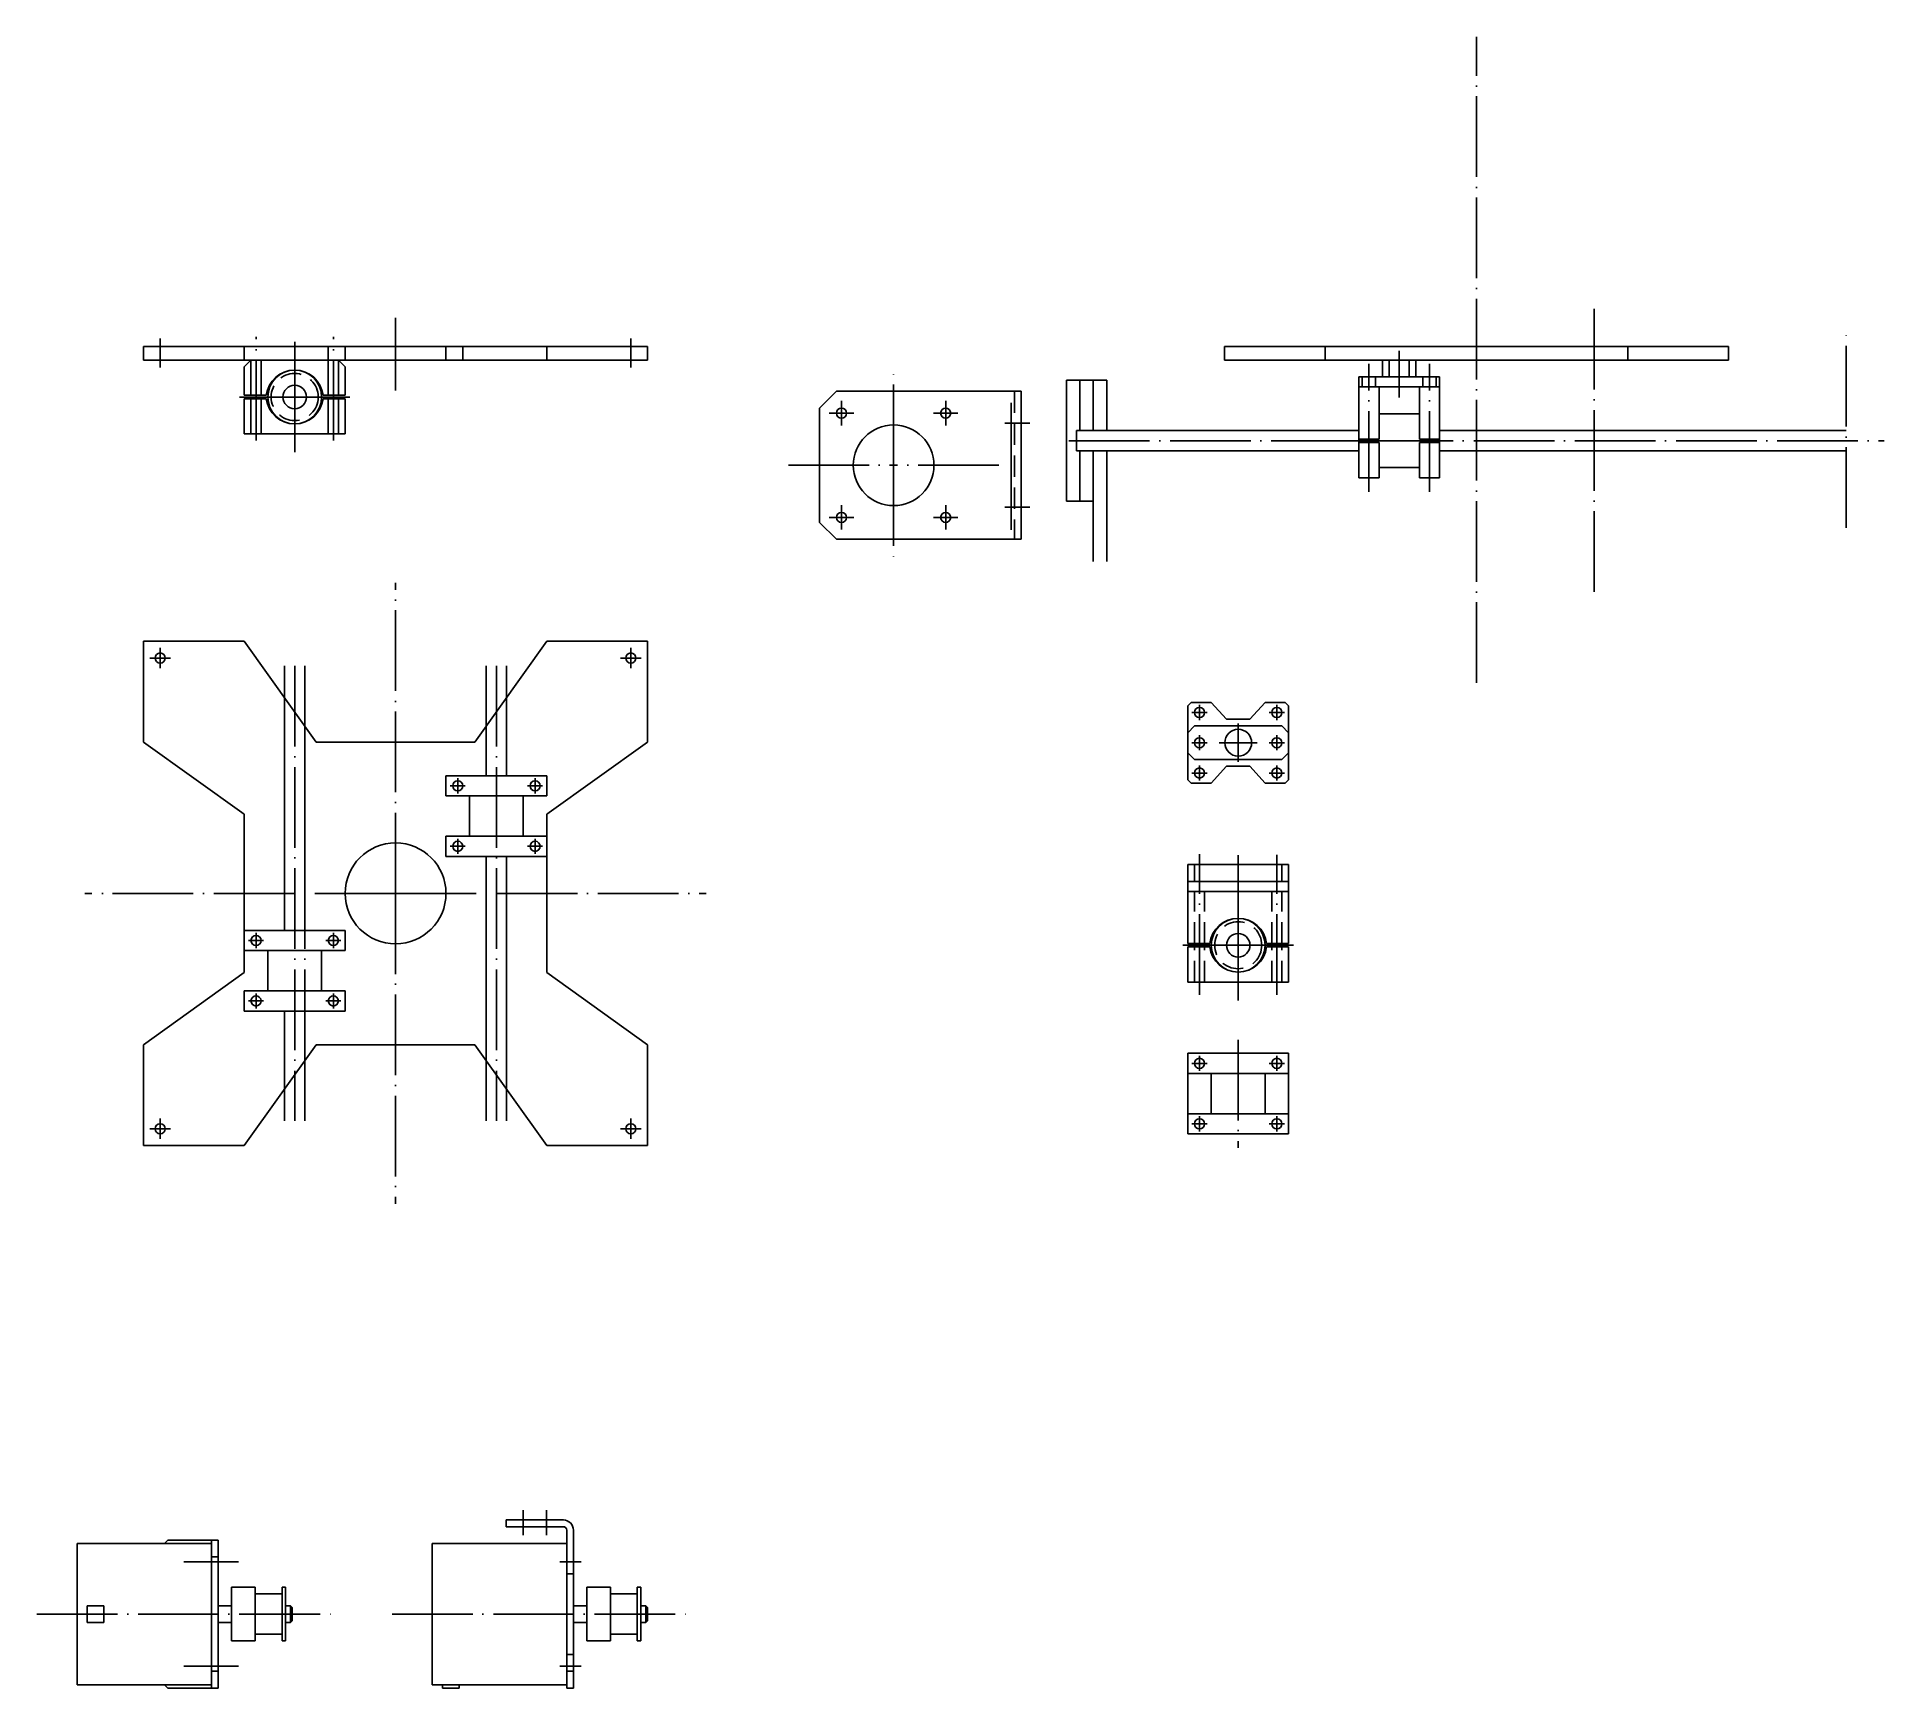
# Model space of a CAD drawing. Header units: millimetres. Extents: x 1816 to 3829, y 1462 to 2034.
# Drawn here: x 3279 to 3829, y 1543 to 2034 of the extents above.
import ezdxf

# ---------------------------------------------------------------- set-up
doc = ezdxf.new("R2010")
doc.units = ezdxf.units.MM
doc.linetypes.add('ACAD_ISO04W100', pattern=[30, 24, -3, 0, -3])
doc.linetypes.add('HIDDEN', pattern=[9.525, 6.35, -3.175])
for name, color, linetype in [('axes', 150, 'ACAD_ISO04W100'), ('common_thin', 7, 'Continuous'), ('hidden', 92, 'HIDDEN')]:
    doc.layers.add(name, color=color, linetype=linetype)

msp = doc.modelspace()

# ---------------------------------------------------------------- linework, layer by layer
at = {"layer": 'axes'}
for p, q in [((3707.31, 1842.12), (3707.31, 2034.28)), ((3385.75, 1929.14), (3385.75, 1950.71)), ((3742.31, 1869.2), (3742.31, 1955.32)), ((3817.31, 1888.26), (3817.31, 1948.21)), ((3315.75, 1935.94), (3315.75, 1944.54)), ((3344.25, 1914.24), (3344.25, 1945.05)), ((3355.75, 1927.18), (3355.75, 1943.62)), ((3367.25, 1914.24), (3367.25, 1945.05)), ((3455.75, 1935.94), (3455.75, 1944.54)), ((3684.31, 1940.92), (3684.31, 1927.04)), ((3533.9, 1906.87), (3533.9, 1934.28)), ((3675.31, 1899.01), (3675.31, 1937.01)), ((3693.31, 1899.01), (3693.31, 1937.01)), ((3355.75, 1927.18), (3339.31, 1927.18)), ((3355.75, 1927.18), (3372.18, 1927.18)), ((3355.75, 1927.18), (3355.75, 1910.75)), ((3518.4, 1922.37), (3518.4, 1926.01)), ((3549.4, 1922.37), (3549.4, 1926.01)), ((3518.4, 1922.37), (3514.76, 1922.37)), ((3518.4, 1922.37), (3518.4, 1918.73)), ((3518.4, 1922.37), (3522.04, 1922.37)), ((3549.4, 1922.37), (3545.76, 1922.37)), ((3549.4, 1922.37), (3549.4, 1918.73)), ((3549.4, 1922.37), (3553.04, 1922.37)), ((3566.99, 1919.37), (3574.42, 1919.37)), ((3586.07, 1914.18), (3828.55, 1914.18)), ((3670.22, 1914.18), (3698.64, 1914.18)), ((3502.62, 1906.87), (3533.9, 1906.87)), ((3565.17, 1906.87), (3533.9, 1906.87)), ((3533.9, 1906.87), (3533.9, 1879.45)), ((3518.4, 1891.37), (3514.76, 1891.37)), ((3518.4, 1891.37), (3518.4, 1895.01)), ((3518.4, 1891.37), (3518.4, 1887.73)), ((3518.4, 1891.37), (3522.04, 1891.37)), ((3549.4, 1891.37), (3545.76, 1891.37)), ((3549.4, 1891.37), (3549.4, 1895.01)), ((3549.4, 1891.37), (3549.4, 1887.73)), ((3549.4, 1891.37), (3553.04, 1891.37)), ((3566.99, 1894.37), (3574.42, 1894.37)), ((3385.75, 1779.54), (3385.75, 1871.93)), ((3315.75, 1849.54), (3315.75, 1852.59)), ((3455.75, 1849.54), (3455.75, 1852.59)), ((3315.75, 1849.54), (3312.69, 1849.54)), ((3315.75, 1849.54), (3315.75, 1846.49)), ((3315.75, 1849.54), (3318.8, 1849.54)), ((3355.75, 1847.2), (3355.75, 1711.89)), ((3358.75, 1847.2), (3358.75, 1711.89)), ((3415.75, 1847.2), (3415.75, 1711.89)), ((3455.75, 1849.54), (3452.69, 1849.54)), ((3455.75, 1849.54), (3455.75, 1846.49)), ((3455.75, 1849.54), (3458.8, 1849.54)), ((3624.92, 1833.34), (3624.92, 1835.59)), ((3647.92, 1833.34), (3647.92, 1835.59)), ((3624.92, 1833.34), (3622.67, 1833.34)), ((3624.92, 1833.34), (3627.18, 1833.34)), ((3624.92, 1833.34), (3624.92, 1831.09)), ((3636.42, 1824.34), (3636.42, 1830.03)), ((3647.92, 1833.34), (3645.67, 1833.34)), ((3647.92, 1833.34), (3647.92, 1831.09)), ((3647.92, 1833.34), (3650.18, 1833.34)), ((3624.92, 1824.34), (3622.67, 1824.34)), ((3624.92, 1824.34), (3624.92, 1826.59)), ((3624.92, 1824.34), (3627.18, 1824.34)), ((3624.92, 1824.34), (3624.92, 1822.09)), ((3636.42, 1824.34), (3630.74, 1824.34)), ((3636.42, 1824.34), (3642.11, 1824.34)), ((3636.42, 1824.34), (3636.42, 1818.65)), ((3647.92, 1824.34), (3645.67, 1824.34)), ((3647.92, 1824.34), (3647.92, 1826.59)), ((3647.92, 1824.34), (3647.92, 1822.09)), ((3647.92, 1824.34), (3650.18, 1824.34)), ((3404.25, 1811.54), (3404.25, 1813.79)), ((3427.25, 1811.54), (3427.25, 1813.79)), ((3624.92, 1815.34), (3622.67, 1815.34)), ((3624.92, 1815.34), (3624.92, 1817.59)), ((3624.92, 1815.34), (3627.18, 1815.34)), ((3624.92, 1815.34), (3624.92, 1813.09)), ((3647.92, 1815.34), (3645.67, 1815.34)), ((3647.92, 1815.34), (3647.92, 1817.59)), ((3647.92, 1815.34), (3647.92, 1813.09)), ((3647.92, 1815.34), (3650.18, 1815.34)), ((3404.25, 1811.54), (3401.99, 1811.54)), ((3404.25, 1811.54), (3406.5, 1811.54)), ((3404.25, 1811.54), (3404.25, 1809.29)), ((3427.25, 1811.54), (3424.99, 1811.54)), ((3427.25, 1811.54), (3427.25, 1809.29)), ((3427.25, 1811.54), (3429.5, 1811.54)), ((3404.25, 1793.54), (3401.99, 1793.54)), ((3404.25, 1793.54), (3404.25, 1795.79)), ((3404.25, 1793.54), (3406.5, 1793.54)), ((3404.25, 1793.54), (3404.25, 1791.29)), ((3427.25, 1793.54), (3424.99, 1793.54)), ((3427.25, 1793.54), (3427.25, 1795.79)), ((3427.25, 1793.54), (3427.25, 1791.29)), ((3427.25, 1793.54), (3429.5, 1793.54)), ((3624.92, 1749.35), (3624.92, 1791.21)), ((3636.42, 1790.93), (3636.42, 1777.35)), ((3647.92, 1749.35), (3647.92, 1791.01)), ((3636.42, 1764.11), (3636.42, 1780.54)), ((3385.75, 1779.54), (3293.36, 1779.54)), ((3385.75, 1779.54), (3385.75, 1687.15)), ((3385.75, 1779.54), (3478.14, 1779.54)), ((3344.25, 1765.54), (3341.99, 1765.54)), ((3344.25, 1765.54), (3344.25, 1767.79)), ((3344.25, 1765.54), (3346.5, 1765.54)), ((3344.25, 1765.54), (3344.25, 1763.29)), ((3367.25, 1765.54), (3364.99, 1765.54)), ((3367.25, 1765.54), (3367.25, 1767.79)), ((3367.25, 1765.54), (3367.25, 1763.29)), ((3367.25, 1765.54), (3369.5, 1765.54)), ((3636.42, 1764.11), (3619.99, 1764.11)), ((3636.42, 1764.11), (3652.86, 1764.11)), ((3636.42, 1764.11), (3636.42, 1747.67)), ((3344.25, 1747.54), (3341.99, 1747.54)), ((3344.25, 1747.54), (3344.25, 1749.79)), ((3344.25, 1747.54), (3346.5, 1747.54)), ((3344.25, 1747.54), (3344.25, 1745.29)), ((3367.25, 1747.54), (3364.99, 1747.54)), ((3367.25, 1747.54), (3367.25, 1749.79)), ((3367.25, 1747.54), (3367.25, 1745.29)), ((3367.25, 1747.54), (3369.5, 1747.54)), ((3624.92, 1728.98), (3624.92, 1731.24)), ((3636.42, 1735.98), (3636.42, 1703.87)), ((3647.92, 1728.98), (3647.92, 1731.24)), ((3624.92, 1728.98), (3622.67, 1728.98)), ((3624.92, 1728.98), (3627.18, 1728.98)), ((3624.92, 1728.98), (3624.92, 1726.73)), ((3647.92, 1728.98), (3645.67, 1728.98)), ((3647.92, 1728.98), (3647.92, 1726.73)), ((3647.92, 1728.98), (3650.18, 1728.98)), ((3315.75, 1709.54), (3312.69, 1709.54)), ((3315.75, 1709.54), (3315.75, 1712.59)), ((3315.75, 1709.54), (3318.8, 1709.54)), ((3315.75, 1709.54), (3315.75, 1706.49)), ((3455.75, 1709.54), (3452.69, 1709.54)), ((3455.75, 1709.54), (3455.75, 1712.59)), ((3455.75, 1709.54), (3458.8, 1709.54)), ((3455.75, 1709.54), (3455.75, 1706.49)), ((3624.92, 1710.98), (3622.67, 1710.98)), ((3624.92, 1710.98), (3624.92, 1713.24)), ((3624.92, 1710.98), (3627.18, 1710.98)), ((3624.92, 1710.98), (3624.92, 1708.73)), ((3647.92, 1710.98), (3645.67, 1710.98)), ((3647.92, 1710.98), (3647.92, 1713.24)), ((3647.92, 1710.98), (3647.92, 1708.73)), ((3647.92, 1710.98), (3650.18, 1710.98)), ((3423.67, 1588.69), (3423.67, 1596.13)), ((3430.67, 1588.69), (3430.67, 1596.13)), ((3322.79, 1580.67), (3339.08, 1580.67)), ((3329.12, 1580.67), (3334.65, 1580.67)), ((3434.61, 1580.67), (3440.93, 1580.67)), ((3434.79, 1580.67), (3440.32, 1580.67)), ((3279.08, 1565.17), (3366.79, 1565.17)), ((3325, 1565.17), (3321.36, 1565.17)), ((3325, 1565.17), (3328.64, 1565.17)), ((3384.75, 1565.17), (3472.46, 1565.17)), ((3430.67, 1565.17), (3427.03, 1565.17)), ((3430.67, 1565.17), (3434.31, 1565.17)), ((3322.79, 1549.67), (3339.08, 1549.67)), ((3329.12, 1549.67), (3334.65, 1549.67)), ((3434.61, 1549.67), (3440.93, 1549.67)), ((3434.79, 1549.67), (3440.32, 1549.67))]:
    msp.add_line(p, q, dxfattribs=at)
at = {"layer": 'common_thin'}
for p, q in [((3460.75, 1942.18), (3310.75, 1942.18)), ((3310.75, 1942.18), (3310.75, 1938.18)), ((3340.75, 1938.18), (3340.75, 1942.18)), ((3365.75, 1938.18), (3365.75, 1942.18)), ((3405.75, 1938.18), (3405.75, 1942.18)), ((3430.75, 1938.18), (3430.75, 1942.18)), ((3460.75, 1938.18), (3460.75, 1942.18)), ((3632.31, 1938.18), (3632.31, 1942.18)), ((3632.31, 1942.18), (3782.31, 1942.18)), ((3662.31, 1938.18), (3662.31, 1942.18)), ((3752.31, 1942.18), (3752.31, 1938.18)), ((3782.31, 1942.18), (3782.31, 1938.18)), ((3310.75, 1938.18), (3460.75, 1938.18)), ((3342.75, 1938.18), (3340.75, 1936.18)), ((3340.75, 1936.18), (3340.75, 1927.68)), ((3368.75, 1938.18), (3342.75, 1938.18)), ((3342.75, 1927.68), (3342.75, 1938.18)), ((3345.75, 1927.68), (3345.75, 1938.18)), ((3365.75, 1927.68), (3365.75, 1938.18)), ((3368.75, 1927.68), (3368.75, 1938.18)), ((3368.75, 1938.18), (3370.75, 1936.18)), ((3370.75, 1936.18), (3370.75, 1927.68)), ((3782.31, 1938.18), (3632.31, 1938.18)), ((3689.31, 1938.18), (3679.31, 1938.18)), ((3679.31, 1938.18), (3679.31, 1933.18)), ((3681.31, 1938.18), (3681.31, 1933.18)), ((3687.31, 1933.18), (3687.31, 1938.18)), ((3689.31, 1933.18), (3689.31, 1938.18)), ((3516.9, 1928.87), (3511.9, 1923.87)), ((3516.9, 1928.87), (3571.9, 1928.87)), ((3571.9, 1928.87), (3571.9, 1884.87)), ((3589.31, 1932.18), (3585.31, 1932.18)), ((3585.31, 1932.18), (3585.31, 1896.18)), ((3593.31, 1932.18), (3589.31, 1932.18)), ((3589.31, 1932.18), (3589.31, 1917.18)), ((3597.31, 1932.18), (3593.31, 1932.18)), ((3593.31, 1932.18), (3593.31, 1917.18)), ((3597.31, 1917.18), (3597.31, 1932.18)), ((3672.31, 1930.18), (3672.31, 1933.18)), ((3672.31, 1933.18), (3696.31, 1933.18)), ((3672.31, 1930.18), (3672.31, 1914.68)), ((3672.31, 1930.18), (3678.31, 1930.18)), ((3673.31, 1930.18), (3672.31, 1930.18)), ((3673.31, 1930.18), (3673.31, 1933.18)), ((3695.31, 1930.18), (3673.31, 1930.18)), ((3678.31, 1914.68), (3678.31, 1930.18)), ((3679.31, 1933.18), (3689.31, 1933.18)), ((3690.31, 1914.68), (3690.31, 1930.18)), ((3690.31, 1930.18), (3696.31, 1930.18)), ((3695.31, 1930.18), (3695.31, 1933.18)), ((3696.31, 1930.18), (3695.31, 1930.18)), ((3696.31, 1933.18), (3696.31, 1930.18)), ((3696.31, 1930.18), (3696.31, 1914.68)), ((3340.75, 1927.68), (3347.31, 1927.68)), ((3340.75, 1926.68), (3347.31, 1926.68)), ((3340.75, 1926.68), (3340.75, 1916.18)), ((3342.75, 1916.18), (3342.75, 1926.68)), ((3345.75, 1916.18), (3345.75, 1926.68)), ((3370.75, 1927.68), (3364.19, 1927.68)), ((3370.75, 1926.68), (3364.19, 1926.68)), ((3365.75, 1916.18), (3365.75, 1926.68)), ((3368.75, 1916.18), (3368.75, 1926.68)), ((3370.75, 1926.68), (3370.75, 1916.18)), ((3511.9, 1906.87), (3511.9, 1923.87)), ((3568.9, 1887.68), (3568.9, 1925.46)), ((3678.31, 1922.18), (3684.31, 1922.18)), ((3690.31, 1922.18), (3684.31, 1922.18)), ((3370.75, 1916.18), (3340.75, 1916.18)), ((3593.31, 1917.18), (3588.31, 1917.18)), ((3588.31, 1917.18), (3588.31, 1911.18)), ((3593.31, 1917.18), (3672.31, 1917.18)), ((3678.31, 1914.68), (3672.31, 1914.68)), ((3672.31, 1914.68), (3672.31, 1913.68)), ((3672.31, 1913.68), (3672.31, 1903.18)), ((3678.31, 1913.68), (3672.31, 1913.68)), ((3675.31, 1913.68), (3675.31, 1914.68)), ((3676.31, 1914.68), (3676.31, 1914.18)), ((3676.31, 1913.68), (3676.31, 1914.18)), ((3678.31, 1903.18), (3678.31, 1913.68)), ((3690.31, 1914.68), (3696.31, 1914.68)), ((3690.31, 1903.18), (3690.31, 1913.68)), ((3690.31, 1913.68), (3696.31, 1913.68)), ((3692.31, 1914.68), (3692.31, 1914.18)), ((3692.31, 1913.68), (3692.31, 1914.18)), ((3693.31, 1913.68), (3693.31, 1914.68)), ((3696.31, 1917.18), (3817.31, 1917.18)), ((3696.31, 1914.68), (3696.31, 1913.68)), ((3696.31, 1913.68), (3696.31, 1903.18)), ((3511.9, 1889.87), (3511.9, 1906.87)), ((3588.31, 1911.18), (3593.31, 1911.18)), ((3589.31, 1896.18), (3589.31, 1911.18)), ((3593.31, 1911.18), (3672.31, 1911.18)), ((3593.31, 1911.18), (3593.31, 1878.22)), ((3597.31, 1878.22), (3597.31, 1911.18)), ((3696.31, 1911.18), (3817.31, 1911.18)), ((3672.31, 1903.18), (3678.31, 1903.18)), ((3678.31, 1906.18), (3684.31, 1906.18)), ((3690.31, 1906.18), (3684.31, 1906.18)), ((3696.31, 1903.18), (3690.31, 1903.18)), ((3585.31, 1896.18), (3589.31, 1896.18)), ((3593.31, 1896.18), (3589.31, 1896.18)), ((3511.9, 1889.87), (3516.9, 1884.87)), ((3571.9, 1884.87), (3516.9, 1884.87)), ((3310.75, 1854.54), (3310.75, 1824.54)), ((3340.75, 1854.54), (3310.75, 1854.54)), ((3362.17, 1824.54), (3340.75, 1854.54)), ((3409.32, 1824.54), (3430.75, 1854.54)), ((3430.75, 1854.54), (3460.75, 1854.54)), ((3460.75, 1854.54), (3460.75, 1824.54)), ((3352.75, 1847.2), (3352.75, 1768.54)), ((3358.75, 1847.2), (3358.75, 1768.54)), ((3412.75, 1847.2), (3412.75, 1814.54)), ((3418.75, 1847.2), (3418.75, 1814.54)), ((3622.42, 1836.34), (3621.42, 1835.34)), ((3621.42, 1835.34), (3621.42, 1827.34)), ((3622.42, 1836.34), (3628.42, 1836.34)), ((3628.42, 1836.34), (3632.92, 1831.34)), ((3644.42, 1836.34), (3639.92, 1831.34)), ((3650.42, 1836.34), (3644.42, 1836.34)), ((3651.42, 1835.34), (3650.42, 1836.34)), ((3651.42, 1835.34), (3651.42, 1827.34)), ((3632.92, 1831.34), (3639.92, 1831.34)), ((3340.75, 1803.11), (3310.75, 1824.54)), ((3385.75, 1824.54), (3362.17, 1824.54)), ((3385.75, 1824.54), (3409.32, 1824.54)), ((3430.75, 1803.11), (3460.75, 1824.54)), ((3623.42, 1829.34), (3621.42, 1827.34)), ((3621.42, 1827.34), (3621.42, 1821.34)), ((3623.42, 1829.34), (3649.42, 1829.34)), ((3649.42, 1829.34), (3651.42, 1827.34)), ((3651.42, 1827.34), (3651.42, 1821.34)), ((3623.42, 1819.34), (3621.42, 1821.34)), ((3621.42, 1821.34), (3621.42, 1813.34)), ((3623.42, 1819.34), (3649.42, 1819.34)), ((3649.42, 1819.34), (3651.42, 1821.34)), ((3651.42, 1821.34), (3651.42, 1813.34)), ((3400.75, 1814.54), (3400.75, 1808.54)), ((3400.75, 1814.54), (3415.75, 1814.54)), ((3430.75, 1814.54), (3415.75, 1814.54)), ((3430.75, 1814.54), (3430.75, 1808.54)), ((3621.42, 1813.34), (3622.42, 1812.34)), ((3628.42, 1812.34), (3632.92, 1817.34)), ((3632.92, 1817.34), (3639.92, 1817.34)), ((3644.42, 1812.34), (3639.92, 1817.34)), ((3651.42, 1813.34), (3650.42, 1812.34)), ((3400.75, 1808.54), (3415.75, 1808.54)), ((3407.75, 1808.54), (3407.75, 1802.54)), ((3430.75, 1808.54), (3415.75, 1808.54)), ((3423.75, 1808.54), (3423.75, 1802.54)), ((3622.42, 1812.34), (3628.42, 1812.34)), ((3650.42, 1812.34), (3644.42, 1812.34)), ((3340.75, 1779.54), (3340.75, 1803.11)), ((3407.75, 1796.54), (3407.75, 1802.54)), ((3423.75, 1796.54), (3423.75, 1802.54)), ((3430.75, 1779.54), (3430.75, 1803.11)), ((3400.75, 1790.54), (3400.75, 1796.54)), ((3400.75, 1796.54), (3415.75, 1796.54)), ((3430.75, 1796.54), (3415.75, 1796.54)), ((3430.75, 1790.54), (3430.75, 1796.54)), ((3400.75, 1790.54), (3415.75, 1790.54)), ((3412.75, 1790.54), (3412.75, 1711.89)), ((3430.75, 1790.54), (3415.75, 1790.54)), ((3418.75, 1790.54), (3418.75, 1711.89)), ((3621.42, 1783.11), (3621.42, 1788.11)), ((3621.42, 1788.11), (3651.42, 1788.11)), ((3623.42, 1788.11), (3623.42, 1783.11)), ((3649.42, 1788.11), (3649.42, 1783.11)), ((3651.42, 1788.11), (3651.42, 1783.11)), ((3621.42, 1780.11), (3621.42, 1783.11)), ((3621.42, 1783.11), (3651.42, 1783.11)), ((3651.42, 1783.11), (3651.42, 1780.11)), ((3340.75, 1779.54), (3340.75, 1755.97)), ((3430.75, 1779.54), (3430.75, 1755.97)), ((3621.42, 1780.11), (3621.42, 1764.61)), ((3621.42, 1780.11), (3623.42, 1780.11)), ((3649.42, 1780.11), (3623.42, 1780.11)), ((3649.42, 1780.11), (3651.42, 1780.11)), ((3651.42, 1780.11), (3651.42, 1764.61)), ((3340.75, 1768.54), (3340.75, 1762.54)), ((3340.75, 1768.54), (3355.75, 1768.54)), ((3370.75, 1768.54), (3355.75, 1768.54)), ((3370.75, 1768.54), (3370.75, 1762.54)), ((3621.42, 1764.61), (3627.98, 1764.61)), ((3651.42, 1764.61), (3644.86, 1764.61)), ((3340.75, 1762.54), (3355.75, 1762.54)), ((3347.75, 1762.54), (3347.75, 1756.54)), ((3370.75, 1762.54), (3355.75, 1762.54)), ((3363.75, 1762.54), (3363.75, 1756.54)), ((3621.42, 1763.61), (3627.98, 1763.61)), ((3621.42, 1763.61), (3621.42, 1753.11)), ((3651.42, 1763.61), (3644.86, 1763.61)), ((3651.42, 1763.61), (3651.42, 1753.11)), ((3340.75, 1755.97), (3310.75, 1734.54)), ((3347.75, 1750.54), (3347.75, 1756.54)), ((3363.75, 1750.54), (3363.75, 1756.54)), ((3430.75, 1755.97), (3460.75, 1734.54)), ((3651.42, 1753.11), (3621.42, 1753.11)), ((3340.75, 1744.54), (3340.75, 1750.54)), ((3340.75, 1750.54), (3355.75, 1750.54)), ((3370.75, 1750.54), (3355.75, 1750.54)), ((3370.75, 1744.54), (3370.75, 1750.54)), ((3340.75, 1744.54), (3355.75, 1744.54)), ((3352.75, 1744.54), (3352.75, 1711.89)), ((3370.75, 1744.54), (3355.75, 1744.54)), ((3358.75, 1744.54), (3358.75, 1711.89)), ((3310.75, 1704.54), (3310.75, 1734.54)), ((3362.17, 1734.54), (3340.75, 1704.54)), ((3385.75, 1734.54), (3362.17, 1734.54)), ((3385.75, 1734.54), (3409.32, 1734.54)), ((3409.32, 1734.54), (3430.75, 1704.54)), ((3460.75, 1704.54), (3460.75, 1734.54)), ((3621.42, 1731.98), (3636.42, 1731.98)), ((3621.42, 1731.98), (3621.42, 1725.98)), ((3651.42, 1731.98), (3636.42, 1731.98)), ((3651.42, 1731.98), (3651.42, 1725.98)), ((3621.42, 1725.98), (3636.42, 1725.98)), ((3621.42, 1725.98), (3621.42, 1713.98)), ((3628.42, 1725.98), (3628.42, 1719.98)), ((3651.42, 1725.98), (3636.42, 1725.98)), ((3644.42, 1725.98), (3644.42, 1719.98)), ((3651.42, 1725.98), (3651.42, 1713.98)), ((3628.42, 1713.98), (3628.42, 1719.98)), ((3644.42, 1713.98), (3644.42, 1719.98)), ((3621.42, 1713.98), (3636.42, 1713.98)), ((3621.42, 1713.98), (3621.42, 1707.98)), ((3651.42, 1713.98), (3636.42, 1713.98)), ((3651.42, 1707.98), (3651.42, 1713.98)), ((3340.75, 1704.54), (3310.75, 1704.54)), ((3430.75, 1704.54), (3460.75, 1704.54)), ((3621.42, 1707.98), (3636.42, 1707.98)), ((3651.42, 1707.98), (3636.42, 1707.98)), ((3435.67, 1593.17), (3418.67, 1593.17)), ((3418.67, 1593.17), (3418.67, 1591.17)), ((3418.67, 1591.17), (3435.67, 1591.17)), ((3423.67, 1593.17), (3423.67, 1591.17)), ((3436.67, 1543.17), (3436.67, 1590.17)), ((3438.67, 1543.17), (3438.67, 1590.17)), ((3291, 1586.17), (3291, 1544.17)), ((3331, 1586.17), (3291, 1586.17)), ((3318, 1587.17), (3317, 1586.17)), ((3333, 1587.17), (3318, 1587.17)), ((3331, 1543.17), (3331, 1587.17)), ((3331, 1544.17), (3331, 1586.17)), ((3333, 1543.17), (3333, 1587.17)), ((3396.67, 1586.17), (3396.67, 1544.17)), ((3436.67, 1586.17), (3396.67, 1586.17)), ((3436.67, 1544.17), (3436.67, 1586.17)), ((3331, 1582.17), (3333, 1582.17)), ((3333, 1576.17), (3333, 1554.17)), ((3337, 1573.17), (3337, 1557.17)), ((3344, 1573.17), (3337, 1573.17)), ((3344, 1557.17), (3344, 1573.17)), ((3352, 1571.17), (3352, 1573.17)), ((3352, 1573.17), (3353, 1573.17)), ((3353, 1573.17), (3353, 1557.17)), ((3442.67, 1573.17), (3442.67, 1557.17)), ((3449.67, 1573.17), (3442.67, 1573.17)), ((3449.67, 1557.17), (3449.67, 1573.17)), ((3457.67, 1571.17), (3457.67, 1573.17)), ((3457.67, 1573.17), (3458.67, 1573.17)), ((3458.67, 1573.17), (3458.67, 1557.17)), ((3299, 1567.67), (3294, 1567.67)), ((3294, 1567.67), (3294, 1562.67)), ((3299, 1562.67), (3299, 1567.67)), ((3333, 1567.67), (3337, 1567.67)), ((3344, 1571.17), (3352, 1571.17)), ((3352, 1571.17), (3352, 1559.17)), ((3353, 1567.67), (3354.5, 1567.67)), ((3354.5, 1567.67), (3355, 1567.17)), ((3354.5, 1567.67), (3354.5, 1562.67)), ((3355, 1567.17), (3355, 1563.17)), ((3438.67, 1567.67), (3442.67, 1567.67)), ((3449.67, 1571.17), (3457.67, 1571.17)), ((3457.67, 1571.17), (3457.67, 1559.17)), ((3458.67, 1567.67), (3460.17, 1567.67)), ((3460.17, 1567.67), (3460.67, 1567.17)), ((3460.17, 1567.67), (3460.17, 1562.67)), ((3460.67, 1567.17), (3460.67, 1563.17)), ((3294, 1562.67), (3299, 1562.67)), ((3337, 1562.67), (3333, 1562.67)), ((3354.5, 1562.67), (3353, 1562.67)), ((3355, 1563.17), (3354.5, 1562.67)), ((3442.67, 1562.67), (3438.67, 1562.67)), ((3460.17, 1562.67), (3458.67, 1562.67)), ((3460.67, 1563.17), (3460.17, 1562.67)), ((3337, 1557.17), (3344, 1557.17)), ((3352, 1559.17), (3344, 1559.17)), ((3352, 1557.17), (3352, 1559.17)), ((3353, 1557.17), (3352, 1557.17)), ((3442.67, 1557.17), (3449.67, 1557.17)), ((3457.67, 1559.17), (3449.67, 1559.17)), ((3457.67, 1557.17), (3457.67, 1559.17)), ((3458.67, 1557.17), (3457.67, 1557.17)), ((3291, 1544.17), (3331, 1544.17)), ((3317, 1544.17), (3318, 1543.17)), ((3331, 1548.17), (3333, 1548.17)), ((3396.67, 1544.17), (3436.67, 1544.17)), ((3399.67, 1544.17), (3399.67, 1543.17)), ((3404.67, 1543.17), (3404.67, 1544.17)), ((3436.67, 1548.17), (3438.67, 1548.17)), ((3318, 1543.17), (3333, 1543.17)), ((3399.67, 1543.17), (3404.67, 1543.17)), ((3438.67, 1543.17), (3436.67, 1543.17))]:
    msp.add_line(p, q, dxfattribs=at)
for centre, radius in [((3355.75, 1927.18), 8), ((3355.75, 1927.18), 3.5), ((3518.4, 1922.37), 1.5), ((3549.4, 1922.37), 1.5), ((3533.9, 1906.87), 12), ((3518.4, 1891.37), 1.5), ((3549.4, 1891.37), 1.5), ((3315.75, 1849.54), 1.5), ((3455.75, 1849.54), 1.5), ((3624.92, 1833.34), 1.5), ((3647.92, 1833.34), 1.5), ((3624.92, 1824.34), 1.5), ((3636.42, 1824.34), 4), ((3647.92, 1824.34), 1.5), ((3624.92, 1815.34), 1.5), ((3647.92, 1815.34), 1.5), ((3404.25, 1811.54), 1.5), ((3427.25, 1811.54), 1.5), ((3385.75, 1779.54), 15), ((3404.25, 1793.54), 1.5), ((3427.25, 1793.54), 1.5), ((3636.42, 1764.11), 8), ((3344.25, 1765.54), 1.5), ((3367.25, 1765.54), 1.5), ((3636.42, 1764.11), 3.5), ((3344.25, 1747.54), 1.5), ((3367.25, 1747.54), 1.5), ((3624.92, 1728.98), 1.5), ((3647.92, 1728.98), 1.5), ((3315.75, 1709.54), 1.5), ((3455.75, 1709.54), 1.5), ((3624.92, 1710.98), 1.5), ((3647.92, 1710.98), 1.5)]:
    msp.add_circle(centre, radius, dxfattribs=at)
for centre, radius, start, end in [((3355.75, 1926.68), 8.5, 6.7563, 173.2437), ((3355.75, 1927.68), 8.5, 186.7563, 353.2437), ((3636.42, 1763.61), 8.5, 6.7563, 173.2437), ((3636.42, 1764.61), 8.5, 186.7563, 353.2437), ((3435.67, 1590.17), 3, 0, 90), ((3435.67, 1590.17), 1, 0, 90)]:
    msp.add_arc(centre, radius, start, end, dxfattribs=at)
at = {"layer": 'hidden'}
for p, q in [((3370.75, 1938.18), (3370.75, 1942.18)), ((3400.75, 1938.18), (3400.75, 1942.18)), ((3569.9, 1928.87), (3569.9, 1884.87)), ((3677.31, 1930.18), (3677.31, 1933.18)), ((3691.31, 1933.18), (3691.31, 1930.18)), ((3623.42, 1764.61), (3623.42, 1780.11)), ((3626.42, 1764.61), (3626.42, 1780.11)), ((3646.42, 1764.61), (3646.42, 1780.11)), ((3649.42, 1764.61), (3649.42, 1780.11)), ((3623.42, 1753.11), (3623.42, 1763.61)), ((3626.42, 1753.11), (3626.42, 1763.61)), ((3646.42, 1753.11), (3646.42, 1763.61)), ((3649.42, 1753.11), (3649.42, 1763.61)), ((3438.67, 1577.17), (3436.67, 1577.17)), ((3438.67, 1553.17), (3436.67, 1553.17))]:
    msp.add_line(p, q, dxfattribs=at)
for centre in [(3355.75, 1927.18), (3636.42, 1764.11)]:
    msp.add_circle(centre, 7, dxfattribs=at)

doc.saveas('drawing.dxf')
